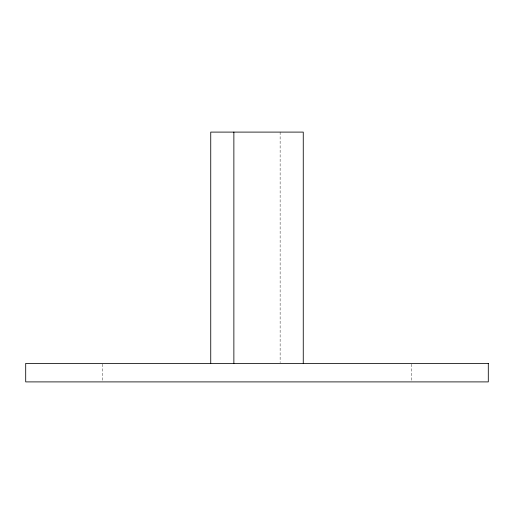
<?xml version="1.0" encoding="UTF-8"?>
<svg xmlns="http://www.w3.org/2000/svg" width="514" height="514" viewBox="0 0 514 514"><rect width="100%" height="100%" fill="white"/><g stroke="black" fill="none" stroke-linecap="round" stroke-linejoin="round"><path stroke-width="0.39" stroke-dasharray="2.57 1.93" d="M411.2 364.169L411.2 381.902M280.13 132.098L280.13 362.595M102.8 364.169L102.8 381.131"/><path stroke-width="0.77" d="M303.26 363.398L303.26 132.098L210.74 132.098L210.74 363.398M233.87 132.098L233.87 363.398M488.3 363.398L25.7 363.398L25.7 381.902L488.3 381.902L488.3 363.398"/></g></svg>
